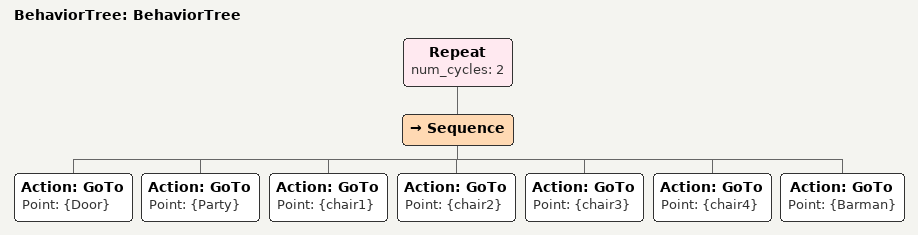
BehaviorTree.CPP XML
<?xml version="1.0"?>
<root main_tree_to_execute="BehaviorTree">
    <BehaviorTree ID="BehaviorTree">
        <Repeat num_cycles="2">
            <Sequence>
                <Action ID="GoTo" Point="{Door}"/>
                <Action ID="GoTo" Point="{Party}"/>
                <Action ID="GoTo" Point="{chair1}"/>
                <Action ID="GoTo" Point="{chair2}"/>
                <Action ID="GoTo" Point="{chair3}"/>
                <Action ID="GoTo" Point="{chair4}"/>
                <Action ID="GoTo" Point="{Barman}"/>
            </Sequence>
        </Repeat>
    </BehaviorTree>
</root>
